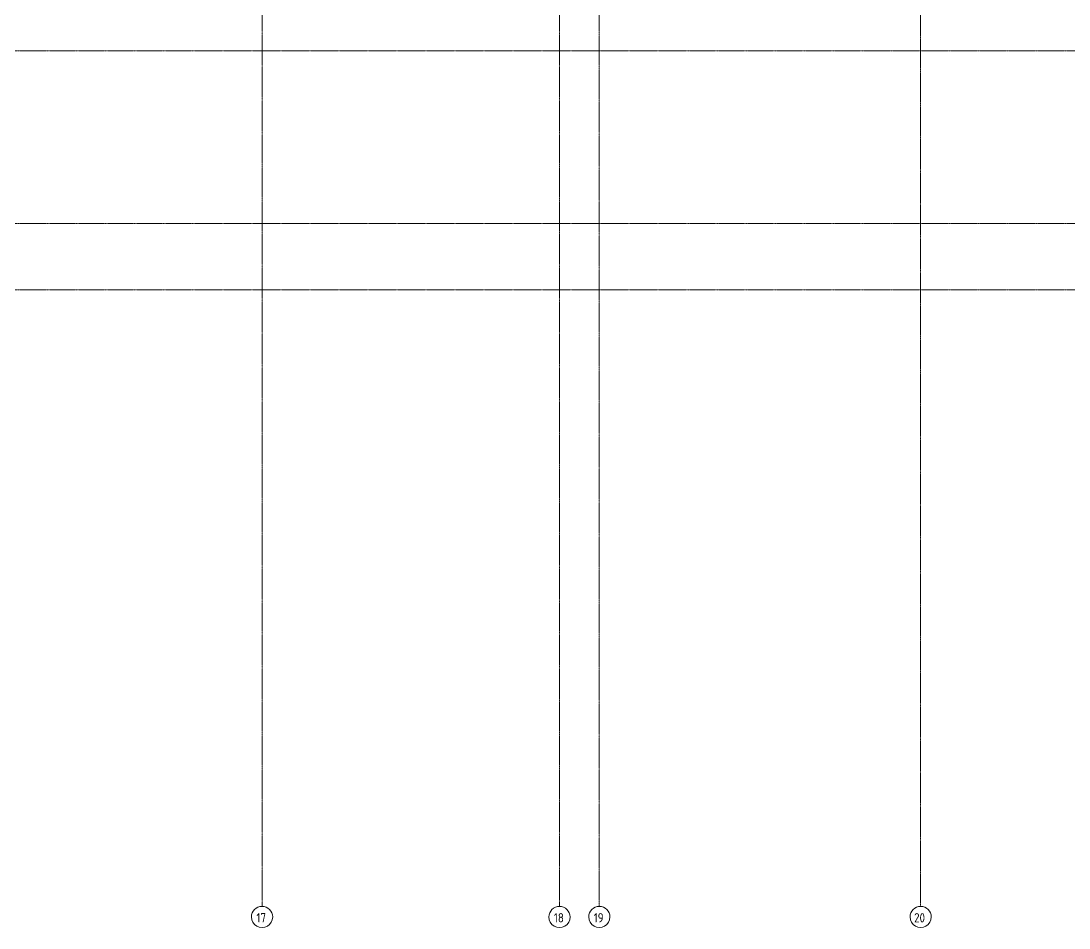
# Model space of a CAD drawing. Header units: millimetres. Extents: x -13853 to 411335, y -23261 to 161252.
# Drawn here: x 131918 to 171383, y -23261 to 10914 of the extents above; entities that cross this region are included whole.
import ezdxf

# ---------------------------------------------------------------- set-up
doc = ezdxf.new("R2010")
doc.units = ezdxf.units.MM
doc.linetypes.add('ADSK_Линия сетки', pattern=[21, 12, -3, 3, -3])
doc.layers.add('Оси', color=7, linetype='Continuous', lineweight=9)
doc.styles.add('GOST Common_2', font='GOST Common.ttf', dxfattribs={"width": 0.9, "height": 350})

# ---------------------------------------------------------------- blocks, each defined once
blk = doc.blocks.new('Ось сетки - D8-4846-001_Весь этаж')
at = {"layer": 'Оси', "lineweight": 18}
for start, end in [(360, 180), (180, 360)]:
    blk.add_arc((0, 0), 4, start, end, dxfattribs=at)

msp = doc.modelspace()

# ---------------------------------------------------------------- linework, layer by layer
at = {"layer": 'Оси', "linetype": 'ADSK_Линия сетки'}
for p, q in [((152196, 45395), (152196, -22443)), ((140996, 36974), (140996, -22443)), ((165796, 36857), (165796, -22443)), ((153696, 28696), (153696, -22443)), ((-13035, 9785), (410517, 9785)), ((-13035, 3285), (410517, 3285)), ((-13035, 785), (410517, 785))]:
    msp.add_line(p, q, dxfattribs=at)

# ---------------------------------------------------------------- block references
at = {"layer": 'Оси', "lineweight": 18, "xscale": 99.99999999999993, "yscale": 99.99999999999993, "zscale": 99.99999999999993, "rotation": 180}
for p in [(140996, -22843), (152196, -22843), (153696, -22843), (165796, -22843)]:
    msp.add_blockref('Ось сетки - D8-4846-001_Весь этаж', p, dxfattribs=at)

# ---------------------------------------------------------------- texts
at = {"layer": 'Оси', "char_height": 350, "attachment_point": 1, "style": 'GOST Common_2'}
for s, insert, width in [('17', (140784, -22699), 461.77), ('18', (151984, -22699), 461.77), ('19', (153484, -22699), 461.77), ('20', (165549, -22699), 548.35)]:
    msp.add_mtext(s, dxfattribs=dict(at, insert=insert, width=width))

doc.saveas('drawing.dxf')
